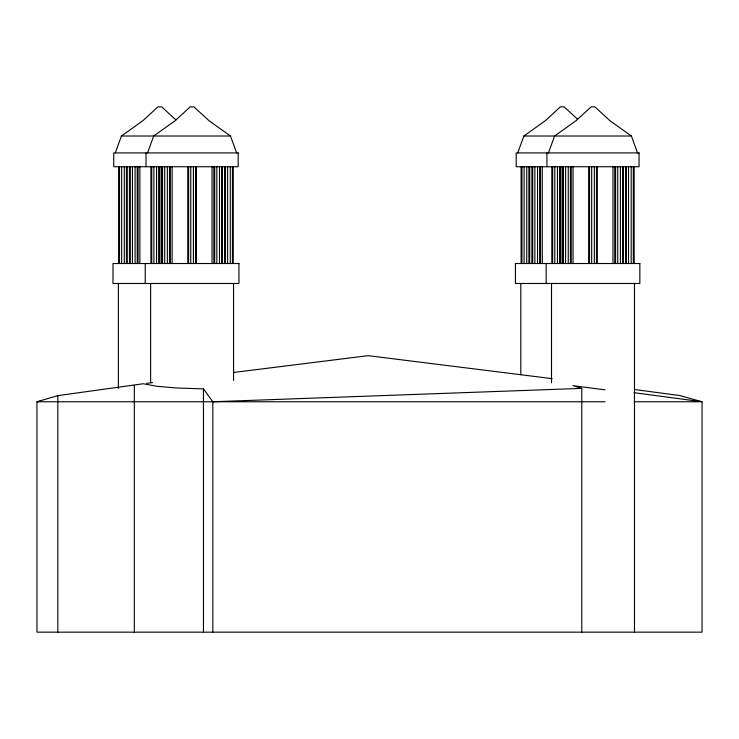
<?xml version="1.0" encoding="UTF-8"?>
<svg xmlns="http://www.w3.org/2000/svg" width="739" height="739" viewBox="0 0 739 739"><rect width="100%" height="100%" fill="white"/><g stroke="black" fill="none" stroke-linecap="round" stroke-linejoin="round"><path stroke-width="1.11" d="M115.284 152.918L121.427 136.022L142.932 120.66L157.989 106.841L161.675 106.841L175.891 119.894M147.541 152.918L153.684 136.022L175.189 120.66L190.246 106.841L193.932 106.841L208.989 120.66L230.485 136.022L236.637 152.918M517.725 152.918L523.868 136.022L545.373 120.66L560.43 106.841L564.116 106.841L577.492 119.127M548.449 152.918L554.592 136.022L576.097 120.66L591.154 106.841L594.84 106.841L609.887 120.66L631.392 136.022L637.535 152.918M212.823 632.159L212.823 401.757L203.456 388.89L176.575 387.984L157.065 386.312L143.181 383.753L57.836 395.633L36.95 401.757L36.95 632.159L702.05 632.159L702.05 401.757L679.778 395.55L634.561 389.508M40.386 401.295L36.95 401.757L604.992 401.757M146.618 383.329L152.622 382.571M233.644 372.465L368.133 355.671L552.172 378.645M212.823 401.757L581.778 388.381L581.778 632.159M121.427 136.022L230.485 136.022M523.868 136.022L631.392 136.022M634.08 401.757L702.05 401.757L634.025 392.677M604.992 389.841L573.021 385.693L581.778 388.381M634.468 283.49L634.468 632.159M634.154 166.746L634.154 263.518M633.332 166.746L633.332 263.518M631.189 166.746L631.189 263.518M628.529 166.746L628.529 263.518M626.376 166.746L626.376 263.518M625.554 166.746L625.554 263.518M623.365 166.746L623.365 263.518M622.543 166.746L622.543 263.518M620.39 166.746L620.39 263.518M617.73 166.746L617.73 263.518M615.578 166.746L615.578 263.518M614.756 166.746L614.756 263.518M612.964 166.284L612.964 263.518M597.288 166.746L597.288 263.518M596.475 166.746L596.475 263.518M594.322 166.746L594.322 263.518M591.662 166.746L591.662 263.518M589.51 166.746L589.51 263.518M588.687 166.746L588.687 263.518M573.021 166.284L573.021 263.518M571.229 166.746L571.229 263.518M570.406 166.746L570.406 263.518M568.254 166.746L568.254 263.518M565.594 166.746L565.594 263.518M563.441 166.746L563.441 263.518M562.628 166.746L562.628 263.518M560.947 166.746L560.947 263.518M560.43 166.746L560.43 263.518M559.608 166.746L559.608 263.518M557.455 166.746L557.455 263.518M554.795 166.746L554.795 263.518M552.652 166.746L552.652 263.518M551.83 166.746L551.83 263.518M551.516 283.49L551.516 382.784M546.915 152.918L546.915 166.746M546.139 263.518L546.139 283.48M542.306 166.284L542.306 263.518M540.505 166.746L540.505 263.518M539.682 166.746L539.682 263.518M537.53 166.746L537.53 263.518M534.879 166.746L534.879 263.518M532.727 166.746L532.727 263.518M531.904 166.746L531.904 263.518M529.706 166.746L529.706 263.518M528.884 166.746L528.884 263.518M526.741 166.746L526.741 263.518M524.08 166.746L524.08 263.518M521.928 166.746L521.928 263.518M521.106 166.746L521.106 263.518M520.801 283.49L520.801 374.701M233.561 283.49L233.561 380.474M233.256 166.746L233.256 263.518M232.434 166.746L232.434 263.518M230.282 166.746L230.282 263.518M227.621 166.746L227.621 263.518M225.478 166.746L225.478 263.518M224.656 166.746L224.656 263.518M222.457 166.746L222.457 263.518M221.635 166.746L221.635 263.518M219.483 166.746L219.483 263.518M216.832 166.746L216.832 263.518M214.679 166.746L214.679 263.518M213.857 166.746L213.857 263.518M212.056 166.284L212.056 263.518M203.456 388.89L203.456 632.159M196.389 166.746L196.389 263.518M195.567 166.746L195.567 263.518M193.415 166.746L193.415 263.518M190.764 166.746L190.764 263.518M188.611 166.746L188.611 263.518M187.789 166.746L187.789 263.518M172.122 166.284L172.122 263.518M170.321 166.746L170.321 263.518M169.499 166.746L169.499 263.518M167.347 166.746L167.347 263.518M164.695 166.746L164.695 263.518M162.543 166.746L162.543 263.518M161.721 166.746L161.721 263.518M161.157 166.746L161.157 263.518M159.522 166.746L159.522 263.518M158.7 166.746L158.7 263.518M156.557 166.746L156.557 263.518M153.897 166.746L153.897 263.518M151.744 166.746L151.744 263.518M150.922 166.746L150.922 263.518M150.617 283.49L150.617 382.784M146.008 152.918L146.008 166.746M145.241 263.518L145.241 283.48M139.865 166.284L139.865 263.518M138.064 166.746L138.064 263.518M137.242 166.746L137.242 263.518M135.098 166.746L135.098 263.518M134.332 385.407L134.332 632.159M132.438 166.746L132.438 263.518M130.286 166.746L130.286 263.518M129.464 166.746L129.464 263.518M127.265 166.746L127.265 263.518M126.443 166.746L126.443 263.518M124.3 166.746L124.3 263.518M121.639 166.746L121.639 263.518M119.487 166.746L119.487 263.518M118.665 166.746L118.665 263.518M118.36 283.49L118.36 388.557M57.836 395.633L57.836 632.159M238.17 152.918L113.751 152.918L113.751 166.746L238.17 166.746L238.17 152.918M639.069 152.918L516.191 152.918L516.191 166.746L639.069 166.746L639.069 152.918M238.937 263.518L112.984 263.518L112.984 283.48L238.937 283.48L238.937 263.518M639.845 263.518L515.425 263.518L515.425 283.48L639.845 283.48L639.845 263.518"/></g></svg>
